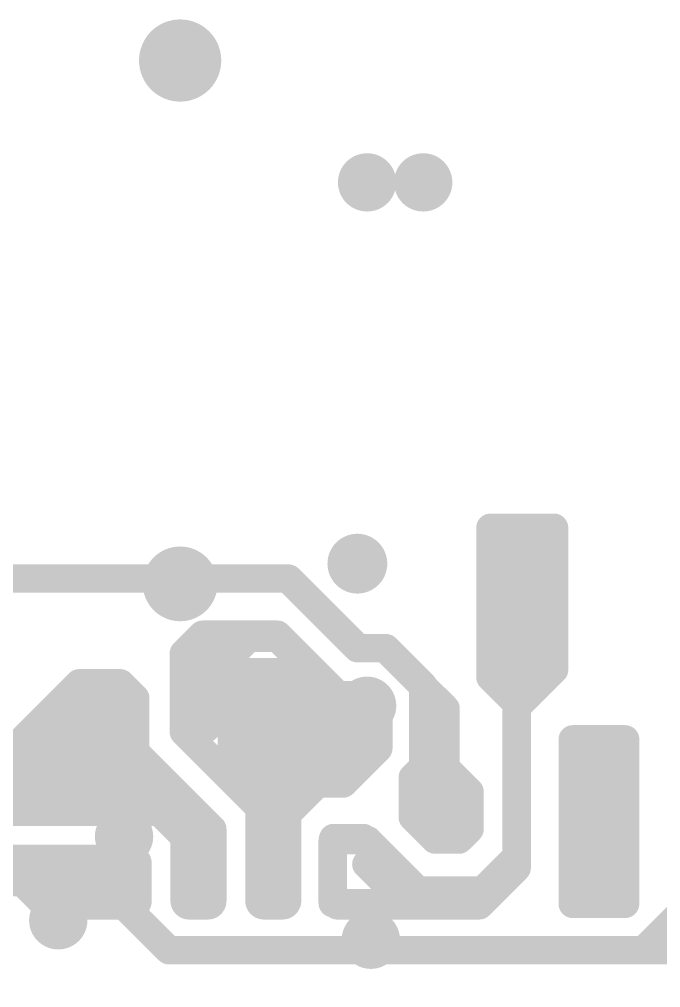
# Model space of a CAD drawing. Extents: x 13 to 23.9, y 0.2 to 11.6.
# Drawn here: x 15.031 to 15.888, y 5.015 to 6.31 of the extents above; entities that cross this region are included whole.
import ezdxf

# ---------------------------------------------------------------- set-up
doc = ezdxf.new("R2010")
doc.units = 0
doc.header["$MEASUREMENT"] = 0
doc.layers.add('BOTTOM', color=250, linetype='Continuous')
doc.layers.get('0').off()

# ---------------------------------------------------------------- blocks, each defined once
blk = doc.blocks.new('UNIT_DISC')
at = {"linetype": 'Continuous', "const_width": 0.5}
blk.add_lwpolyline([(0.25, 0, 1), (-0.25, 0, 1)], format="xyb", close=True, dxfattribs=at)
blk = doc.blocks.new('SHAPE_EL_780_780_0_0_0_0')
at = {"xscale": 0.078, "yscale": 0.078, "zscale": 0.078}
blk.add_blockref('UNIT_DISC', (0, 0), dxfattribs=at)
blk = doc.blocks.new('P_EX78Y78D16A')
at = {"layer": 'BOTTOM'}
blk.add_blockref('SHAPE_EL_780_780_0_0_0_0', (0, 0), dxfattribs=at)
blk = doc.blocks.new('R26')
for p in [(15.73, 10.224), (16.23, 10.224)]:
    blk.add_blockref('P_EX78Y78D16A', p)
blk = doc.blocks.new('J14')
for p in [(15.8, 11.237), (16.2, 11.237)]:
    blk.add_blockref('P_EX78Y78D16A', p)
blk = doc.blocks.new('J10')
for p in [(15.1, 10.362), (15.4, 10.362)]:
    blk.add_blockref('P_EX78Y78D16A', p)
blk = doc.blocks.new('J11')
for p in [(15.312, 10.25), (15.312, 9.95)]:
    blk.add_blockref('P_EX78Y78D16A', p)
blk = doc.blocks.new('JP4')
for p in [(15.725, 11.237), (15.725, 10.537)]:
    blk.add_blockref('P_EX78Y78D16A', p)
blk = doc.blocks.new('SHAPE_EL_1000_1000_0_0_0_0')
at = {"xscale": 0.1, "yscale": 0.1, "zscale": 0.1}
blk.add_blockref('UNIT_DISC', (0, 0), dxfattribs=at)
blk = doc.blocks.new('P_EX100Y100D17A')
at = {"layer": 'BOTTOM'}
blk.add_blockref('SHAPE_EL_1000_1000_0_0_0_0', (0, 0), dxfattribs=at)
blk = doc.blocks.new('SHAPE_EL_1100_1100_0_0_0_0')
at = {"xscale": 0.11, "yscale": 0.11, "zscale": 0.11}
blk.add_blockref('UNIT_DISC', (0, 0), dxfattribs=at)
blk = doc.blocks.new('P_EX110Y110D17A')
at = {"layer": 'BOTTOM'}
blk.add_blockref('SHAPE_EL_1100_1100_0_0_0_0', (0, 0), dxfattribs=at)
blk = doc.blocks.new('R21')
for name, p in [('P_EX110Y110D17A', (15.475, 11.4)), ('P_EX100Y100D17A', (15.475, 10.7))]:
    blk.add_blockref(name, p)
blk = doc.blocks.new('SHAPE_EL_800_800_0_0_0_0')
at = {"xscale": 0.08, "yscale": 0.08, "zscale": 0.08}
blk.add_blockref('UNIT_DISC', (0, 0), dxfattribs=at)
blk = doc.blocks.new('P_EX80Y80D16A3')
at = {"layer": 'BOTTOM'}
blk.add_blockref('SHAPE_EL_800_800_0_0_0_0', (0, 0), dxfattribs=at)
blk = doc.blocks.new('P_EX80Y80D16A20')
at = {"layer": 'BOTTOM'}
blk.add_blockref('SHAPE_EL_800_800_0_0_0_0', (0, 0), dxfattribs=at)
blk = doc.blocks.new('C8F')
for name, p in [('P_EX80Y80D16A3', (15.712, 10.727)), ('P_EX80Y80D16A20', (15.712, 10.527))]:
    blk.add_blockref(name, p)
blk = doc.blocks.new('P_EX80Y80D16A50')
at = {"layer": 'BOTTOM'}
blk.add_blockref('SHAPE_EL_800_800_0_0_0_0', (0, 0), dxfattribs=at)
blk = doc.blocks.new('P_EX80Y80D16A55')
at = {"layer": 'BOTTOM'}
blk.add_blockref('SHAPE_EL_800_800_0_0_0_0', (0, 0), dxfattribs=at)
blk = doc.blocks.new('PT1')
for name, p in [('P_EX80Y80D16A55', (15.925, 10.582)), ('P_EX80Y80D16A50', (16.325, 10.582))]:
    blk.add_blockref(name, p)

msp = doc.modelspace()

# ---------------------------------------------------------------- linework, layer by layer
at = {"layer": 'BOTTOM', "linetype": 'Continuous'}
for points, const_width in [([(15.6607, 5.6301), (15.7457, 5.6301)], 0.038), ([(15.6607, 5.5751), (15.6607, 5.6301)], 0.038), ([(15.7457, 5.4401), (15.7457, 5.6301)], 0.038), ([(15.6907, 5.4351), (15.6907, 5.6051)], 0.038), ([(15.6907, 5.6051), (15.7157, 5.6051)], 0.038), ([(15.7157, 5.4351), (15.7157, 5.6051)], 0.038), ([(15.6607, 5.4301), (15.6607, 5.5851)], 0.038), ([(14.4157, 5.5621), (15.3907, 5.5621)], 0.038), ([(15.3907, 5.5621), (15.4807, 5.4721)], 0.038), ([(15.3947, 5.5571), (15.4827, 5.4691)], 0.038), ([(15.3947, 5.5571), (15.4827, 5.4691)], 0.038), ([(15.2507, 5.4621), (15.2757, 5.4871)], 0.038), ([(15.2757, 5.4871), (15.3757, 5.4871)], 0.038), ([(15.3757, 5.4871), (15.4657, 5.3971)], 0.038), ([(15.3167, 5.4621), (15.3377, 5.4831)], 0.038), ([(15.3167, 5.4621), (15.3377, 5.4831)], 0.038), ([(15.3377, 5.4831), (15.3757, 5.4831)], 0.038), ([(15.3377, 5.4831), (15.3757, 5.4831)], 0.038), ([(15.3757, 5.4831), (15.4527, 5.4061)], 0.038), ([(15.3757, 5.4831), (15.4527, 5.4061)], 0.038), ([(15.2507, 5.3571), (15.2507, 5.4621)], 0.038), ([(15.2807, 5.3621), (15.2807, 5.4671)], 0.038), ([(15.3167, 5.3121), (15.3167, 5.4621)], 0.038), ([(15.3167, 5.3121), (15.3167, 5.4621)], 0.038), ([(15.4827, 5.4691), (15.5207, 5.4691)], 0.038), ([(15.4827, 5.4691), (15.5207, 5.4691)], 0.038), ([(15.5207, 5.4691), (15.5707, 5.4191)], 0.038), ([(15.5207, 5.4691), (15.5707, 5.4191)], 0.038), ([(15.5217, 5.4671), (15.6007, 5.3881)], 0.038), ([(15.5217, 5.4671), (15.6007, 5.3881)], 0.038), ([(15.3207, 5.3051), (15.3207, 5.4311)], 0.05), ([(15.3207, 5.3051), (15.3207, 5.4311)], 0.05), ([(15.3207, 5.4311), (15.3827, 5.4311)], 0.05), ([(15.3207, 5.4311), (15.3827, 5.4311)], 0.05), ([(15.3827, 5.1311), (15.3827, 5.4311)], 0.05), ([(15.3827, 5.1311), (15.3827, 5.4311)], 0.05), ([(15.6957, 5.1751), (15.6957, 5.4401)], 0.038), ([(15.6957, 5.3901), (15.7457, 5.4401)], 0.038), ([(15.0007, 5.3121), (15.1107, 5.4221)], 0.038), ([(15.1107, 5.4221), (15.1657, 5.4221)], 0.038), ([(15.1657, 5.4221), (15.1857, 5.4021)], 0.038), ([(15.6607, 5.4301), (15.6957, 5.3951)], 0.038), ([(15.3557, 5.2671), (15.3557, 5.4121)], 0.038), ([(15.3707, 5.3181), (15.3707, 5.4061)], 0.05), ([(15.3707, 5.3181), (15.3707, 5.4061)], 0.05), ([(15.4077, 5.4191), (15.4557, 5.3711)], 0.038), ([(15.4077, 5.3221), (15.4077, 5.4191)], 0.038), ([(15.4077, 5.3221), (15.4077, 5.4191)], 0.038), ([(15.4077, 5.4191), (15.4557, 5.3711)], 0.038), ([(15.5707, 5.2571), (15.5707, 5.4191)], 0.038), ([(15.5707, 5.2571), (15.5707, 5.4191)], 0.038), ([(15.0557, 5.3271), (15.1307, 5.4021)], 0.038), ([(15.1307, 5.4021), (15.1407, 5.4021)], 0.038), ([(15.1407, 5.4021), (15.1607, 5.3821)], 0.038), ([(15.1857, 5.3121), (15.1857, 5.4021)], 0.038), ([(15.4257, 5.3351), (15.4257, 5.4051)], 0.038), ([(15.4527, 5.4061), (15.4917, 5.4061)], 0.038), ([(15.4527, 5.4061), (15.4917, 5.4061)], 0.038), ([(15.4917, 5.4061), (15.5107, 5.3871)], 0.038), ([(15.4917, 5.4061), (15.5107, 5.3871)], 0.038), ([(15.1607, 5.3221), (15.1607, 5.3821)], 0.038), ([(15.5107, 5.3351), (15.5107, 5.3871)], 0.038), ([(15.5107, 5.3351), (15.5107, 5.3871)], 0.038), ([(15.6007, 5.3091), (15.6007, 5.3881)], 0.038), ([(15.6007, 5.3091), (15.6007, 5.3881)], 0.038), ([(15.0907, 5.3271), (15.1407, 5.3771)], 0.038), ([(15.1407, 5.3221), (15.1407, 5.3771)], 0.038), ([(15.4557, 5.3711), (15.4797, 5.3711)], 0.038), ([(15.4557, 5.3711), (15.4797, 5.3711)], 0.038), ([(15.4797, 5.3461), (15.4797, 5.3711)], 0.038), ([(15.4797, 5.3461), (15.4797, 5.3711)], 0.038), ([(15.2507, 5.3571), (15.3557, 5.2521)], 0.038), ([(15.4087, 5.3221), (15.4447, 5.3581)], 0.038), ([(15.4087, 5.3221), (15.4447, 5.3581)], 0.038), ([(15.4537, 5.3201), (15.4797, 5.3461)], 0.038), ([(15.4537, 5.3201), (15.4797, 5.3461)], 0.038), ([(15.7707, 5.1271), (15.7707, 5.3471)], 0.038), ([(15.7707, 5.3471), (15.8407, 5.3471)], 0.038), ([(15.8407, 5.1271), (15.8407, 5.3471)], 0.038), ([(15.4637, 5.2881), (15.5107, 5.3351)], 0.038), ([(15.4637, 5.2881), (15.5107, 5.3351)], 0.038), ([(14.9127, 5.3231), (15.1927, 5.3231)], 0.038), ([(15.0557, 5.3271), (15.0907, 5.3271)], 0.038), ([(15.1357, 5.3171), (15.1407, 5.3221)], 0.038), ([(15.1927, 5.3231), (15.2887, 5.2271)], 0.038), ([(15.3827, 5.2691), (15.4337, 5.3201)], 0.038), ([(15.3827, 5.2691), (15.4337, 5.3201)], 0.038), ([(15.4077, 5.3221), (15.4087, 5.3221)], 0.038), ([(15.4077, 5.3221), (15.4087, 5.3221)], 0.038), ([(15.4337, 5.3201), (15.4537, 5.3201)], 0.038), ([(15.4337, 5.3201), (15.4537, 5.3201)], 0.038), ([(15.8057, 5.1371), (15.8057, 5.3271)], 0.038), ([(15.3207, 5.3051), (15.3577, 5.2681)], 0.05), ([(15.3207, 5.3051), (15.3577, 5.2681)], 0.05), ([(15.3707, 5.1681), (15.3707, 5.3061)], 0.05), ([(15.3707, 5.1681), (15.3707, 5.3061)], 0.05), ([(15.5567, 5.2961), (15.5677, 5.3071)], 0.038), ([(15.5567, 5.2961), (15.5677, 5.3071)], 0.038), ([(15.6007, 5.3091), (15.6327, 5.2771)], 0.038), ([(15.6007, 5.3091), (15.6327, 5.2771)], 0.038), ([(14.9197, 5.2931), (15.1077, 5.2931)], 0.05), ([(14.9197, 5.2931), (15.1077, 5.2931)], 0.05), ([(15.0927, 5.2911), (15.1927, 5.2911)], 0.038), ([(15.5567, 5.2431), (15.5567, 5.2961)], 0.038), ([(15.5567, 5.2431), (15.5567, 5.2961)], 0.038), ([(15.1957, 5.2811), (15.2707, 5.2061)], 0.05), ([(15.1957, 5.2811), (15.2707, 5.2061)], 0.05), ([(15.3827, 5.2411), (15.4297, 5.2881)], 0.038), ([(15.3827, 5.2411), (15.4297, 5.2881)], 0.038), ([(15.4297, 5.2881), (15.4637, 5.2881)], 0.038), ([(15.4297, 5.2881), (15.4637, 5.2881)], 0.038), ([(15.6037, 5.2191), (15.6037, 5.2801)], 0.038), ([(15.6037, 5.2191), (15.6037, 5.2801)], 0.038), ([(15.3577, 5.1311), (15.3577, 5.2681)], 0.05), ([(15.3577, 5.1311), (15.3577, 5.2681)], 0.05), ([(15.3827, 5.2411), (15.3827, 5.2691)], 0.038), ([(15.3827, 5.2411), (15.3827, 5.2691)], 0.038), ([(15.6327, 5.2271), (15.6327, 5.2771)], 0.038), ([(15.6327, 5.2271), (15.6327, 5.2771)], 0.038), ([(14.9077, 5.2561), (15.2207, 5.2561)], 0.05), ([(14.9077, 5.2561), (15.2207, 5.2561)], 0.05), ([(15.2207, 5.2561), (15.2707, 5.2061)], 0.05), ([(15.2207, 5.2561), (15.2707, 5.2061)], 0.05), ([(15.3557, 5.2321), (15.3557, 5.2521)], 0.038), ([(15.5707, 5.2571), (15.5957, 5.2321)], 0.038), ([(15.5707, 5.2571), (15.5957, 5.2321)], 0.038), ([(15.5567, 5.2431), (15.5867, 5.2131)], 0.038), ([(15.5567, 5.2431), (15.5867, 5.2131)], 0.038), ([(15.2577, 5.1311), (15.2577, 5.2311)], 0.05), ([(15.2577, 5.1311), (15.2577, 5.2311)], 0.05), ([(15.2887, 5.1851), (15.2887, 5.2271)], 0.038), ([(15.6187, 5.2131), (15.6327, 5.2271)], 0.038), ([(15.6187, 5.2131), (15.6327, 5.2271)], 0.038), ([(15.2827, 5.1311), (15.2827, 5.2191)], 0.05), ([(15.2827, 5.1311), (15.2827, 5.2191)], 0.05), ([(15.4507, 5.2151), (15.4907, 5.2151)], 0.038), ([(15.4507, 5.2151), (15.4707, 5.2151)], 0.038), ([(15.4907, 5.2151), (15.5607, 5.1451)], 0.038), ([(15.2707, 5.1561), (15.2707, 5.2061)], 0.05), ([(15.2707, 5.1561), (15.2707, 5.2061)], 0.05), ([(15.2707, 5.1561), (15.2707, 5.2061)], 0.05), ([(15.2707, 5.1561), (15.2707, 5.2061)], 0.05), ([(15.4497, 5.2121), (15.4967, 5.2121)], 0.038), ([(15.4497, 5.1401), (15.4497, 5.2121)], 0.038), ([(15.4497, 5.1401), (15.4497, 5.2121)], 0.038), ([(15.4497, 5.2121), (15.4967, 5.2121)], 0.038), ([(15.4967, 5.2121), (15.5557, 5.1531)], 0.038), ([(15.4967, 5.2121), (15.5557, 5.1531)], 0.038), ([(15.5867, 5.2131), (15.6147, 5.2131)], 0.038), ([(15.5867, 5.2131), (15.6147, 5.2131)], 0.038), ([(15.6097, 5.2131), (15.6187, 5.2131)], 0.038), ([(15.6097, 5.2131), (15.6187, 5.2131)], 0.038), ([(15.6457, 5.1401), (15.6957, 5.1901)], 0.038), ([(14.9917, 5.1871), (15.0927, 5.1871)], 0.038), ([(15.0577, 5.1681), (15.0707, 5.1811)], 0.05), ([(15.0577, 5.1681), (15.0707, 5.1811)], 0.05), ([(15.0707, 5.1811), (15.1827, 5.1811)], 0.05), ([(15.0707, 5.1811), (15.1827, 5.1811)], 0.05), ([(15.1827, 5.1561), (15.1827, 5.1811)], 0.05), ([(15.1827, 5.1561), (15.1827, 5.1811)], 0.05), ([(15.4947, 5.1801), (15.5217, 5.1531)], 0.038), ([(15.4947, 5.1801), (15.5217, 5.1531)], 0.038), ([(15.6457, 5.1251), (15.6957, 5.1751)], 0.038), ([(15.6657, 5.1451), (15.6957, 5.1751)], 0.038), ([(15.0267, 5.1641), (15.0657, 5.1251)], 0.038), ([(15.1827, 5.1311), (15.1827, 5.1681)], 0.05), ([(15.1827, 5.1311), (15.1827, 5.1681)], 0.05), ([(14.8707, 5.1561), (15.0457, 5.1561)], 0.038), ([(14.8707, 5.1561), (15.0457, 5.1561)], 0.038), ([(15.0577, 5.1431), (15.0697, 5.1311)], 0.05), ([(15.0577, 5.1431), (15.0697, 5.1311)], 0.05), ([(15.0717, 5.1551), (15.1577, 5.1551)], 0.038), ([(15.1697, 5.1271), (15.1697, 5.1541)], 0.038), ([(15.1697, 5.1271), (15.1697, 5.1541)], 0.038), ([(15.1707, 5.1251), (15.1707, 5.1551)], 0.038), ([(15.4497, 5.1281), (15.4497, 5.1561)], 0.038), ([(15.4497, 5.1281), (15.4497, 5.1561)], 0.038), ([(15.5217, 5.1531), (15.5537, 5.1531)], 0.038), ([(15.5217, 5.1531), (15.5537, 5.1531)], 0.038), ([(15.5287, 5.1281), (15.5537, 5.1531)], 0.038), ([(15.5287, 5.1281), (15.5537, 5.1531)], 0.038), ([(15.0697, 5.1311), (15.1827, 5.1311)], 0.05), ([(15.0697, 5.1311), (15.1827, 5.1311)], 0.05), ([(15.2577, 5.1311), (15.2827, 5.1311)], 0.05), ([(15.2577, 5.1311), (15.2827, 5.1311)], 0.05), ([(15.3577, 5.1311), (15.3827, 5.1311)], 0.05), ([(15.3577, 5.1311), (15.3827, 5.1311)], 0.05), ([(15.5607, 5.1451), (15.6657, 5.1451)], 0.038), ([(15.5957, 5.1401), (15.6457, 5.1401)], 0.038), ([(15.0657, 5.1251), (15.0957, 5.1251)], 0.038), ([(15.1707, 5.1251), (15.2307, 5.0651)], 0.038), ([(15.4497, 5.1281), (15.5287, 5.1281)], 0.038), ([(15.4497, 5.1281), (15.5287, 5.1281)], 0.038), ([(15.4557, 5.1251), (15.6457, 5.1251)], 0.038), ([(15.7707, 5.1271), (15.8057, 5.1271)], 0.038), ([(15.7907, 5.1271), (15.8407, 5.1271)], 0.038), ([(15.8657, 5.0651), (15.9157, 5.1151)], 0.038), ([(15.2307, 5.0651), (17.9307, 5.0651)], 0.038), ([(15.8207, 5.0651), (15.8657, 5.0651)], 0.038)]:
    msp.add_lwpolyline(points, dxfattribs=dict(at, const_width=const_width))

# ---------------------------------------------------------------- block references
for name in ['R21', 'JP4', 'J14', 'C8F', 'PT1', 'J10', 'J11', 'R26']:
    msp.add_blockref(name, (-0.2293, -5.1449))
at = {"layer": 'BOTTOM'}
for p, xscale, yscale, zscale in [((15.6607, 5.6301), 0.03800000000000026, 0.03800000000000026, 0.038), ((15.6607, 5.6301), 0.03800000000000026, 0.03800000000000026, 0.038), ((15.7457, 5.6301), 0.03800000000000026, 0.03800000000000026, 0.038), ((15.7457, 5.6301), 0.03800000000000026, 0.03800000000000026, 0.038), ((15.6907, 5.6051), 0.03800000000000026, 0.03800000000000026, 0.038), ((15.6907, 5.6051), 0.03800000000000026, 0.03800000000000026, 0.038), ((15.7157, 5.6051), 0.03800000000000026, 0.03800000000000026, 0.038), ((15.7157, 5.6051), 0.03800000000000026, 0.03800000000000026, 0.038), ((15.6607, 5.5851), 0.03800000000000026, 0.03800000000000026, 0.038), ((15.6607, 5.5751), 0.03800000000000026, 0.03800000000000026, 0.038), ((15.3907, 5.5621), 0.03800000000000026, 0.03800000000000026, 0.038), ((15.3907, 5.5621), 0.03800000000000026, 0.03800000000000026, 0.038), ((15.3947, 5.5571), 0.03800000000000026, 0.03800000000000026, 0.038), ((15.3947, 5.5571), 0.03800000000000026, 0.03800000000000026, 0.038), ((15.2757, 5.4871), 0.03800000000000026, 0.03800000000000026, 0.038), ((15.2757, 5.4871), 0.03800000000000026, 0.03800000000000026, 0.038), ((15.3757, 5.4871), 0.03800000000000026, 0.03800000000000026, 0.038), ((15.3757, 5.4871), 0.03800000000000026, 0.03800000000000026, 0.038), ((15.3377, 5.4831), 0.03800000000000026, 0.03800000000000026, 0.038), ((15.3377, 5.4831), 0.03800000000000026, 0.03800000000000026, 0.038), ((15.3377, 5.4831), 0.03800000000000026, 0.03800000000000026, 0.038), ((15.3377, 5.4831), 0.03800000000000026, 0.03800000000000026, 0.038), ((15.3757, 5.4831), 0.03800000000000026, 0.03800000000000026, 0.038), ((15.3757, 5.4831), 0.03800000000000026, 0.03800000000000026, 0.038), ((15.3757, 5.4831), 0.03800000000000026, 0.03800000000000026, 0.038), ((15.3757, 5.4831), 0.03800000000000026, 0.03800000000000026, 0.038), ((15.2507, 5.4621), 0.03800000000000026, 0.03800000000000026, 0.038), ((15.2507, 5.4621), 0.03800000000000026, 0.03800000000000026, 0.038), ((15.2807, 5.4671), 0.03800000000000026, 0.03800000000000026, 0.038), ((15.3167, 5.4621), 0.03800000000000026, 0.03800000000000026, 0.038), ((15.3167, 5.4621), 0.03800000000000026, 0.03800000000000026, 0.038), ((15.3167, 5.4621), 0.03800000000000026, 0.03800000000000026, 0.038), ((15.3167, 5.4621), 0.03800000000000026, 0.03800000000000026, 0.038), ((15.4807, 5.4721), 0.03800000000000026, 0.03800000000000026, 0.038), ((15.4827, 5.4691), 0.03800000000000026, 0.03800000000000026, 0.038), ((15.4827, 5.4691), 0.03800000000000026, 0.03800000000000026, 0.038), ((15.4827, 5.4691), 0.03800000000000026, 0.03800000000000026, 0.038), ((15.4827, 5.4691), 0.03800000000000026, 0.03800000000000026, 0.038), ((15.5207, 5.4691), 0.03800000000000026, 0.03800000000000026, 0.038), ((15.5207, 5.4691), 0.03800000000000026, 0.03800000000000026, 0.038), ((15.5207, 5.4691), 0.03800000000000026, 0.03800000000000026, 0.038), ((15.5207, 5.4691), 0.03800000000000026, 0.03800000000000026, 0.038), ((15.5217, 5.4671), 0.03800000000000026, 0.03800000000000026, 0.038), ((15.5217, 5.4671), 0.03800000000000026, 0.03800000000000026, 0.038), ((15.3207, 5.4311), 0.05000000000000071, 0.05000000000000071, 0.05), ((15.3207, 5.4311), 0.05000000000000071, 0.05000000000000071, 0.05), ((15.3207, 5.4311), 0.05000000000000071, 0.05000000000000071, 0.05), ((15.3207, 5.4311), 0.05000000000000071, 0.05000000000000071, 0.05), ((15.3827, 5.4311), 0.05000000000000071, 0.05000000000000071, 0.05), ((15.3827, 5.4311), 0.05000000000000071, 0.05000000000000071, 0.05), ((15.3827, 5.4311), 0.05000000000000071, 0.05000000000000071, 0.05), ((15.3827, 5.4311), 0.05000000000000071, 0.05000000000000071, 0.05), ((15.6907, 5.4351), 0.03800000000000026, 0.03800000000000026, 0.038), ((15.6957, 5.4401), 0.03800000000000026, 0.03800000000000026, 0.038), ((15.7157, 5.4351), 0.03800000000000026, 0.03800000000000026, 0.038), ((15.7457, 5.4401), 0.03800000000000026, 0.03800000000000026, 0.038), ((15.7457, 5.4401), 0.03800000000000026, 0.03800000000000026, 0.038), ((15.1107, 5.4221), 0.03800000000000026, 0.03800000000000026, 0.038), ((15.1107, 5.4221), 0.03800000000000026, 0.03800000000000026, 0.038), ((15.1657, 5.4221), 0.03800000000000026, 0.03800000000000026, 0.038), ((15.1657, 5.4221), 0.03800000000000026, 0.03800000000000026, 0.038), ((15.6607, 5.4301), 0.03800000000000026, 0.03800000000000026, 0.038), ((15.6607, 5.4301), 0.03800000000000026, 0.03800000000000026, 0.038), ((15.3557, 5.4121), 0.03800000000000026, 0.03800000000000026, 0.038), ((15.3707, 5.4061), 0.05000000000000071, 0.05000000000000071, 0.05), ((15.3707, 5.4061), 0.05000000000000071, 0.05000000000000071, 0.05), ((15.4077, 5.4191), 0.03800000000000026, 0.03800000000000026, 0.038), ((15.4077, 5.4191), 0.03800000000000026, 0.03800000000000026, 0.038), ((15.4077, 5.4191), 0.03800000000000026, 0.03800000000000026, 0.038), ((15.4077, 5.4191), 0.03800000000000026, 0.03800000000000026, 0.038), ((15.5707, 5.4191), 0.03800000000000026, 0.03800000000000026, 0.038), ((15.5707, 5.4191), 0.03800000000000026, 0.03800000000000026, 0.038), ((15.5707, 5.4191), 0.03800000000000026, 0.03800000000000026, 0.038), ((15.5707, 5.4191), 0.03800000000000026, 0.03800000000000026, 0.038), ((15.1307, 5.4021), 0.03800000000000026, 0.03800000000000026, 0.038), ((15.1307, 5.4021), 0.03800000000000026, 0.03800000000000026, 0.038), ((15.1407, 5.4021), 0.03800000000000026, 0.03800000000000026, 0.038), ((15.1407, 5.4021), 0.03800000000000026, 0.03800000000000026, 0.038), ((15.1857, 5.4021), 0.03800000000000026, 0.03800000000000026, 0.038), ((15.1857, 5.4021), 0.03800000000000026, 0.03800000000000026, 0.038), ((15.4257, 5.4051), 0.03800000000000026, 0.03800000000000026, 0.038), ((15.4527, 5.4061), 0.03800000000000026, 0.03800000000000026, 0.038), ((15.4527, 5.4061), 0.03800000000000026, 0.03800000000000026, 0.038), ((15.4527, 5.4061), 0.03800000000000026, 0.03800000000000026, 0.038), ((15.4527, 5.4061), 0.03800000000000026, 0.03800000000000026, 0.038), ((15.4657, 5.3971), 0.03800000000000026, 0.03800000000000026, 0.038), ((15.4917, 5.4061), 0.03800000000000026, 0.03800000000000026, 0.038), ((15.4917, 5.4061), 0.03800000000000026, 0.03800000000000026, 0.038), ((15.4917, 5.4061), 0.03800000000000026, 0.03800000000000026, 0.038), ((15.4917, 5.4061), 0.03800000000000026, 0.03800000000000026, 0.038), ((15.6957, 5.3951), 0.03800000000000026, 0.03800000000000026, 0.038), ((15.1607, 5.3821), 0.03800000000000026, 0.03800000000000026, 0.038), ((15.1607, 5.3821), 0.03800000000000026, 0.03800000000000026, 0.038), ((15.5107, 5.3871), 0.03800000000000026, 0.03800000000000026, 0.038), ((15.5107, 5.3871), 0.03800000000000026, 0.03800000000000026, 0.038), ((15.5107, 5.3871), 0.03800000000000026, 0.03800000000000026, 0.038), ((15.5107, 5.3871), 0.03800000000000026, 0.03800000000000026, 0.038), ((15.6007, 5.3881), 0.03800000000000026, 0.03800000000000026, 0.038), ((15.6007, 5.3881), 0.03800000000000026, 0.03800000000000026, 0.038), ((15.6007, 5.3881), 0.03800000000000026, 0.03800000000000026, 0.038), ((15.6007, 5.3881), 0.03800000000000026, 0.03800000000000026, 0.038), ((15.6957, 5.3901), 0.03800000000000026, 0.03800000000000026, 0.038), ((15.1407, 5.3771), 0.03800000000000026, 0.03800000000000026, 0.038), ((15.1407, 5.3771), 0.03800000000000026, 0.03800000000000026, 0.038), ((15.4557, 5.3711), 0.03800000000000026, 0.03800000000000026, 0.038), ((15.4557, 5.3711), 0.03800000000000026, 0.03800000000000026, 0.038), ((15.4557, 5.3711), 0.03800000000000026, 0.03800000000000026, 0.038), ((15.4557, 5.3711), 0.03800000000000026, 0.03800000000000026, 0.038), ((15.4797, 5.3711), 0.03800000000000026, 0.03800000000000026, 0.038), ((15.4797, 5.3711), 0.03800000000000026, 0.03800000000000026, 0.038), ((15.4797, 5.3711), 0.03800000000000026, 0.03800000000000026, 0.038), ((15.4797, 5.3711), 0.03800000000000026, 0.03800000000000026, 0.038), ((15.2507, 5.3571), 0.03800000000000026, 0.03800000000000026, 0.038), ((15.2507, 5.3571), 0.03800000000000026, 0.03800000000000026, 0.038), ((15.2807, 5.3621), 0.03800000000000026, 0.03800000000000026, 0.038), ((15.4447, 5.3581), 0.03800000000000026, 0.03800000000000026, 0.038), ((15.4447, 5.3581), 0.03800000000000026, 0.03800000000000026, 0.038), ((15.4797, 5.3461), 0.03800000000000026, 0.03800000000000026, 0.038), ((15.4797, 5.3461), 0.03800000000000026, 0.03800000000000026, 0.038), ((15.4797, 5.3461), 0.03800000000000026, 0.03800000000000026, 0.038), ((15.4797, 5.3461), 0.03800000000000026, 0.03800000000000026, 0.038), ((15.7707, 5.3471), 0.03800000000000026, 0.03800000000000026, 0.038), ((15.7707, 5.3471), 0.03800000000000026, 0.03800000000000026, 0.038), ((15.8407, 5.3471), 0.03800000000000026, 0.03800000000000026, 0.038), ((15.8407, 5.3471), 0.03800000000000026, 0.03800000000000026, 0.038), ((15.4257, 5.3351), 0.03800000000000026, 0.03800000000000026, 0.038), ((15.5107, 5.3351), 0.03800000000000026, 0.03800000000000026, 0.038), ((15.5107, 5.3351), 0.03800000000000026, 0.03800000000000026, 0.038), ((15.5107, 5.3351), 0.03800000000000026, 0.03800000000000026, 0.038), ((15.5107, 5.3351), 0.03800000000000026, 0.03800000000000026, 0.038), ((15.0557, 5.3271), 0.03800000000000026, 0.03800000000000026, 0.038), ((15.0557, 5.3271), 0.03800000000000026, 0.03800000000000026, 0.038), ((15.0907, 5.3271), 0.03800000000000026, 0.03800000000000026, 0.038), ((15.0907, 5.3271), 0.03800000000000026, 0.03800000000000026, 0.038), ((15.1357, 5.3171), 0.03800000000000026, 0.03800000000000026, 0.038), ((15.1407, 5.3221), 0.03800000000000026, 0.03800000000000026, 0.038), ((15.1407, 5.3221), 0.03800000000000026, 0.03800000000000026, 0.038), ((15.1607, 5.3221), 0.03800000000000026, 0.03800000000000026, 0.038), ((15.1927, 5.3231), 0.03800000000000026, 0.03800000000000026, 0.038), ((15.1927, 5.3231), 0.03800000000000026, 0.03800000000000026, 0.038), ((15.3707, 5.3181), 0.05000000000000071, 0.05000000000000071, 0.05), ((15.3707, 5.3181), 0.05000000000000071, 0.05000000000000071, 0.05), ((15.4077, 5.3221), 0.03800000000000026, 0.03800000000000026, 0.038), ((15.4077, 5.3221), 0.03800000000000026, 0.03800000000000026, 0.038), ((15.4077, 5.3221), 0.03800000000000026, 0.03800000000000026, 0.038), ((15.4077, 5.3221), 0.03800000000000026, 0.03800000000000026, 0.038), ((15.4087, 5.3221), 0.03800000000000026, 0.03800000000000026, 0.038), ((15.4087, 5.3221), 0.03800000000000026, 0.03800000000000026, 0.038), ((15.4087, 5.3221), 0.03800000000000026, 0.03800000000000026, 0.038), ((15.4087, 5.3221), 0.03800000000000026, 0.03800000000000026, 0.038), ((15.4337, 5.3201), 0.03800000000000026, 0.03800000000000026, 0.038), ((15.4337, 5.3201), 0.03800000000000026, 0.03800000000000026, 0.038), ((15.4337, 5.3201), 0.03800000000000026, 0.03800000000000026, 0.038), ((15.4337, 5.3201), 0.03800000000000026, 0.03800000000000026, 0.038), ((15.4537, 5.3201), 0.03800000000000026, 0.03800000000000026, 0.038), ((15.4537, 5.3201), 0.03800000000000026, 0.03800000000000026, 0.038), ((15.4537, 5.3201), 0.03800000000000026, 0.03800000000000026, 0.038), ((15.4537, 5.3201), 0.03800000000000026, 0.03800000000000026, 0.038), ((15.8057, 5.3271), 0.03800000000000026, 0.03800000000000026, 0.038), ((15.1857, 5.3121), 0.03800000000000026, 0.03800000000000026, 0.038), ((15.3207, 5.3051), 0.05000000000000071, 0.05000000000000071, 0.05), ((15.3207, 5.3051), 0.05000000000000071, 0.05000000000000071, 0.05), ((15.3207, 5.3051), 0.05000000000000071, 0.05000000000000071, 0.05), ((15.3207, 5.3051), 0.05000000000000071, 0.05000000000000071, 0.05), ((15.3167, 5.3121), 0.03800000000000026, 0.03800000000000026, 0.038), ((15.3167, 5.3121), 0.03800000000000026, 0.03800000000000026, 0.038), ((15.3707, 5.3061), 0.05000000000000071, 0.05000000000000071, 0.05), ((15.3707, 5.3061), 0.05000000000000071, 0.05000000000000071, 0.05), ((15.5677, 5.3071), 0.03800000000000026, 0.03800000000000026, 0.038), ((15.5677, 5.3071), 0.03800000000000026, 0.03800000000000026, 0.038), ((15.6007, 5.3091), 0.03800000000000026, 0.03800000000000026, 0.038), ((15.6007, 5.3091), 0.03800000000000026, 0.03800000000000026, 0.038), ((15.6007, 5.3091), 0.03800000000000026, 0.03800000000000026, 0.038), ((15.6007, 5.3091), 0.03800000000000026, 0.03800000000000026, 0.038), ((15.0927, 5.2911), 0.03800000000000026, 0.03800000000000026, 0.038), ((15.1077, 5.2931), 0.05000000000000071, 0.05000000000000071, 0.05), ((15.1077, 5.2931), 0.05000000000000071, 0.05000000000000071, 0.05), ((15.1927, 5.2911), 0.03800000000000026, 0.03800000000000026, 0.038), ((15.5567, 5.2961), 0.03800000000000026, 0.03800000000000026, 0.038), ((15.5567, 5.2961), 0.03800000000000026, 0.03800000000000026, 0.038), ((15.5567, 5.2961), 0.03800000000000026, 0.03800000000000026, 0.038), ((15.5567, 5.2961), 0.03800000000000026, 0.03800000000000026, 0.038), ((15.1957, 5.2811), 0.05000000000000071, 0.05000000000000071, 0.05), ((15.1957, 5.2811), 0.05000000000000071, 0.05000000000000071, 0.05), ((15.4297, 5.2881), 0.03800000000000026, 0.03800000000000026, 0.038), ((15.4297, 5.2881), 0.03800000000000026, 0.03800000000000026, 0.038), ((15.4297, 5.2881), 0.03800000000000026, 0.03800000000000026, 0.038), ((15.4297, 5.2881), 0.03800000000000026, 0.03800000000000026, 0.038), ((15.4637, 5.2881), 0.03800000000000026, 0.03800000000000026, 0.038), ((15.4637, 5.2881), 0.03800000000000026, 0.03800000000000026, 0.038), ((15.4637, 5.2881), 0.03800000000000026, 0.03800000000000026, 0.038), ((15.4637, 5.2881), 0.03800000000000026, 0.03800000000000026, 0.038), ((15.6037, 5.2801), 0.03800000000000026, 0.03800000000000026, 0.038), ((15.6037, 5.2801), 0.03800000000000026, 0.03800000000000026, 0.038), ((15.3577, 5.2681), 0.05000000000000071, 0.05000000000000071, 0.05), ((15.3577, 5.2681), 0.05000000000000071, 0.05000000000000071, 0.05), ((15.3577, 5.2681), 0.05000000000000071, 0.05000000000000071, 0.05), ((15.3577, 5.2681), 0.05000000000000071, 0.05000000000000071, 0.05), ((15.3557, 5.2671), 0.03800000000000026, 0.03800000000000026, 0.038), ((15.3827, 5.2691), 0.03800000000000026, 0.03800000000000026, 0.038), ((15.3827, 5.2691), 0.03800000000000026, 0.03800000000000026, 0.038), ((15.3827, 5.2691), 0.03800000000000026, 0.03800000000000026, 0.038), ((15.3827, 5.2691), 0.03800000000000026, 0.03800000000000026, 0.038), ((15.6327, 5.2771), 0.03800000000000026, 0.03800000000000026, 0.038), ((15.6327, 5.2771), 0.03800000000000026, 0.03800000000000026, 0.038), ((15.6327, 5.2771), 0.03800000000000026, 0.03800000000000026, 0.038), ((15.6327, 5.2771), 0.03800000000000026, 0.03800000000000026, 0.038), ((15.2207, 5.2561), 0.05000000000000071, 0.05000000000000071, 0.05), ((15.2207, 5.2561), 0.05000000000000071, 0.05000000000000071, 0.05), ((15.2207, 5.2561), 0.05000000000000071, 0.05000000000000071, 0.05), ((15.2207, 5.2561), 0.05000000000000071, 0.05000000000000071, 0.05), ((15.3557, 5.2521), 0.03800000000000026, 0.03800000000000026, 0.038), ((15.3557, 5.2521), 0.03800000000000026, 0.03800000000000026, 0.038), ((15.5707, 5.2571), 0.03800000000000026, 0.03800000000000026, 0.038), ((15.5707, 5.2571), 0.03800000000000026, 0.03800000000000026, 0.038), ((15.5707, 5.2571), 0.03800000000000026, 0.03800000000000026, 0.038), ((15.5707, 5.2571), 0.03800000000000026, 0.03800000000000026, 0.038), ((15.3827, 5.2411), 0.03800000000000026, 0.03800000000000026, 0.038), ((15.3827, 5.2411), 0.03800000000000026, 0.03800000000000026, 0.038), ((15.3827, 5.2411), 0.03800000000000026, 0.03800000000000026, 0.038), ((15.3827, 5.2411), 0.03800000000000026, 0.03800000000000026, 0.038), ((15.5567, 5.2431), 0.03800000000000026, 0.03800000000000026, 0.038), ((15.5567, 5.2431), 0.03800000000000026, 0.03800000000000026, 0.038), ((15.5567, 5.2431), 0.03800000000000026, 0.03800000000000026, 0.038), ((15.5567, 5.2431), 0.03800000000000026, 0.03800000000000026, 0.038), ((15.2577, 5.2311), 0.05000000000000071, 0.05000000000000071, 0.05), ((15.2577, 5.2311), 0.05000000000000071, 0.05000000000000071, 0.05), ((15.2887, 5.2271), 0.03800000000000026, 0.03800000000000026, 0.038), ((15.2887, 5.2271), 0.03800000000000026, 0.03800000000000026, 0.038), ((15.3557, 5.2321), 0.03800000000000026, 0.03800000000000026, 0.038), ((15.5957, 5.2321), 0.03800000000000026, 0.03800000000000026, 0.038), ((15.5957, 5.2321), 0.03800000000000026, 0.03800000000000026, 0.038), ((15.6327, 5.2271), 0.03800000000000026, 0.03800000000000026, 0.038), ((15.6327, 5.2271), 0.03800000000000026, 0.03800000000000026, 0.038), ((15.6327, 5.2271), 0.03800000000000026, 0.03800000000000026, 0.038), ((15.6327, 5.2271), 0.03800000000000026, 0.03800000000000026, 0.038), ((15.2827, 5.2191), 0.05000000000000071, 0.05000000000000071, 0.05), ((15.2827, 5.2191), 0.05000000000000071, 0.05000000000000071, 0.05), ((15.4507, 5.2151), 0.03800000000000026, 0.03800000000000026, 0.038), ((15.4507, 5.2151), 0.03800000000000026, 0.03800000000000026, 0.038), ((15.4707, 5.2151), 0.03800000000000026, 0.03800000000000026, 0.038), ((15.4907, 5.2151), 0.03800000000000026, 0.03800000000000026, 0.038), ((15.4907, 5.2151), 0.03800000000000026, 0.03800000000000026, 0.038), ((15.6037, 5.2191), 0.03800000000000026, 0.03800000000000026, 0.038), ((15.6037, 5.2191), 0.03800000000000026, 0.03800000000000026, 0.038), ((15.2707, 5.2061), 0.05000000000000071, 0.05000000000000071, 0.05), ((15.2707, 5.2061), 0.05000000000000071, 0.05000000000000071, 0.05), ((15.2707, 5.2061), 0.05000000000000071, 0.05000000000000071, 0.05), ((15.2707, 5.2061), 0.05000000000000071, 0.05000000000000071, 0.05), ((15.2707, 5.2061), 0.05000000000000071, 0.05000000000000071, 0.05), ((15.2707, 5.2061), 0.05000000000000071, 0.05000000000000071, 0.05), ((15.2707, 5.2061), 0.05000000000000071, 0.05000000000000071, 0.05), ((15.2707, 5.2061), 0.05000000000000071, 0.05000000000000071, 0.05), ((15.4497, 5.2121), 0.03800000000000026, 0.03800000000000026, 0.038), ((15.4497, 5.2121), 0.03800000000000026, 0.03800000000000026, 0.038), ((15.4497, 5.2121), 0.03800000000000026, 0.03800000000000026, 0.038), ((15.4497, 5.2121), 0.03800000000000026, 0.03800000000000026, 0.038), ((15.4967, 5.2121), 0.03800000000000026, 0.03800000000000026, 0.038), ((15.4967, 5.2121), 0.03800000000000026, 0.03800000000000026, 0.038), ((15.4967, 5.2121), 0.03800000000000026, 0.03800000000000026, 0.038), ((15.4967, 5.2121), 0.03800000000000026, 0.03800000000000026, 0.038), ((15.5867, 5.2131), 0.03800000000000026, 0.03800000000000026, 0.038), ((15.5867, 5.2131), 0.03800000000000026, 0.03800000000000026, 0.038), ((15.5867, 5.2131), 0.03800000000000026, 0.03800000000000026, 0.038), ((15.5867, 5.2131), 0.03800000000000026, 0.03800000000000026, 0.038), ((15.6097, 5.2131), 0.03800000000000026, 0.03800000000000026, 0.038), ((15.6097, 5.2131), 0.03800000000000026, 0.03800000000000026, 0.038), ((15.6147, 5.2131), 0.03800000000000026, 0.03800000000000026, 0.038), ((15.6147, 5.2131), 0.03800000000000026, 0.03800000000000026, 0.038), ((15.6187, 5.2131), 0.03800000000000026, 0.03800000000000026, 0.038), ((15.6187, 5.2131), 0.03800000000000026, 0.03800000000000026, 0.038), ((15.6187, 5.2131), 0.03800000000000026, 0.03800000000000026, 0.038), ((15.6187, 5.2131), 0.03800000000000026, 0.03800000000000026, 0.038), ((15.6957, 5.1901), 0.03800000000000026, 0.03800000000000026, 0.038), ((15.0707, 5.1811), 0.05000000000000071, 0.05000000000000071, 0.05), ((15.0707, 5.1811), 0.05000000000000071, 0.05000000000000071, 0.05), ((15.0707, 5.1811), 0.05000000000000071, 0.05000000000000071, 0.05), ((15.0707, 5.1811), 0.05000000000000071, 0.05000000000000071, 0.05), ((15.0927, 5.1871), 0.03800000000000026, 0.03800000000000026, 0.038), ((15.1827, 5.1811), 0.05000000000000071, 0.05000000000000071, 0.05), ((15.1827, 5.1811), 0.05000000000000071, 0.05000000000000071, 0.05), ((15.1827, 5.1811), 0.05000000000000071, 0.05000000000000071, 0.05), ((15.1827, 5.1811), 0.05000000000000071, 0.05000000000000071, 0.05), ((15.2887, 5.1851), 0.03800000000000026, 0.03800000000000026, 0.038), ((15.4947, 5.1801), 0.03800000000000026, 0.03800000000000026, 0.038), ((15.4947, 5.1801), 0.03800000000000026, 0.03800000000000026, 0.038), ((15.6957, 5.1751), 0.03800000000000026, 0.03800000000000026, 0.038), ((15.6957, 5.1751), 0.03800000000000026, 0.03800000000000026, 0.038), ((15.6957, 5.1751), 0.03800000000000026, 0.03800000000000026, 0.038), ((15.0267, 5.1641), 0.03800000000000026, 0.03800000000000026, 0.038), ((15.0577, 5.1681), 0.05000000000000071, 0.05000000000000071, 0.05), ((15.0577, 5.1681), 0.05000000000000071, 0.05000000000000071, 0.05), ((15.1827, 5.1681), 0.05000000000000071, 0.05000000000000071, 0.05), ((15.1827, 5.1681), 0.05000000000000071, 0.05000000000000071, 0.05), ((15.1827, 5.1561), 0.05000000000000071, 0.05000000000000071, 0.05), ((15.1827, 5.1561), 0.05000000000000071, 0.05000000000000071, 0.05), ((15.2707, 5.1561), 0.05000000000000071, 0.05000000000000071, 0.05), ((15.2707, 5.1561), 0.05000000000000071, 0.05000000000000071, 0.05), ((15.2707, 5.1561), 0.05000000000000071, 0.05000000000000071, 0.05), ((15.2707, 5.1561), 0.05000000000000071, 0.05000000000000071, 0.05), ((15.3707, 5.1681), 0.05000000000000071, 0.05000000000000071, 0.05), ((15.3707, 5.1681), 0.05000000000000071, 0.05000000000000071, 0.05), ((15.0457, 5.1561), 0.03800000000000026, 0.03800000000000026, 0.038), ((15.0457, 5.1561), 0.03800000000000026, 0.03800000000000026, 0.038), ((15.0577, 5.1431), 0.05000000000000071, 0.05000000000000071, 0.05), ((15.0577, 5.1431), 0.05000000000000071, 0.05000000000000071, 0.05), ((15.0717, 5.1551), 0.03800000000000026, 0.03800000000000026, 0.038), ((15.1577, 5.1551), 0.03800000000000026, 0.03800000000000026, 0.038), ((15.1697, 5.1541), 0.03800000000000026, 0.03800000000000026, 0.038), ((15.1697, 5.1541), 0.03800000000000026, 0.03800000000000026, 0.038), ((15.1707, 5.1551), 0.03800000000000026, 0.03800000000000026, 0.038), ((15.4497, 5.1561), 0.03800000000000026, 0.03800000000000026, 0.038), ((15.4497, 5.1561), 0.03800000000000026, 0.03800000000000026, 0.038), ((15.5217, 5.1531), 0.03800000000000026, 0.03800000000000026, 0.038), ((15.5217, 5.1531), 0.03800000000000026, 0.03800000000000026, 0.038), ((15.5217, 5.1531), 0.03800000000000026, 0.03800000000000026, 0.038), ((15.5217, 5.1531), 0.03800000000000026, 0.03800000000000026, 0.038), ((15.5537, 5.1531), 0.03800000000000026, 0.03800000000000026, 0.038), ((15.5537, 5.1531), 0.03800000000000026, 0.03800000000000026, 0.038), ((15.5537, 5.1531), 0.03800000000000026, 0.03800000000000026, 0.038), ((15.5537, 5.1531), 0.03800000000000026, 0.03800000000000026, 0.038), ((15.5557, 5.1531), 0.03800000000000026, 0.03800000000000026, 0.038), ((15.5557, 5.1531), 0.03800000000000026, 0.03800000000000026, 0.038), ((15.0697, 5.1311), 0.05000000000000071, 0.05000000000000071, 0.05), ((15.0697, 5.1311), 0.05000000000000071, 0.05000000000000071, 0.05), ((15.0697, 5.1311), 0.05000000000000071, 0.05000000000000071, 0.05), ((15.0697, 5.1311), 0.05000000000000071, 0.05000000000000071, 0.05), ((15.1827, 5.1311), 0.05000000000000071, 0.05000000000000071, 0.05), ((15.1827, 5.1311), 0.05000000000000071, 0.05000000000000071, 0.05), ((15.1827, 5.1311), 0.05000000000000071, 0.05000000000000071, 0.05), ((15.1827, 5.1311), 0.05000000000000071, 0.05000000000000071, 0.05), ((15.2577, 5.1311), 0.05000000000000071, 0.05000000000000071, 0.05), ((15.2577, 5.1311), 0.05000000000000071, 0.05000000000000071, 0.05), ((15.2577, 5.1311), 0.05000000000000071, 0.05000000000000071, 0.05), ((15.2577, 5.1311), 0.05000000000000071, 0.05000000000000071, 0.05), ((15.2827, 5.1311), 0.05000000000000071, 0.05000000000000071, 0.05), ((15.2827, 5.1311), 0.05000000000000071, 0.05000000000000071, 0.05), ((15.2827, 5.1311), 0.05000000000000071, 0.05000000000000071, 0.05), ((15.2827, 5.1311), 0.05000000000000071, 0.05000000000000071, 0.05), ((15.3577, 5.1311), 0.05000000000000071, 0.05000000000000071, 0.05), ((15.3577, 5.1311), 0.05000000000000071, 0.05000000000000071, 0.05), ((15.3577, 5.1311), 0.05000000000000071, 0.05000000000000071, 0.05), ((15.3577, 5.1311), 0.05000000000000071, 0.05000000000000071, 0.05), ((15.3827, 5.1311), 0.05000000000000071, 0.05000000000000071, 0.05), ((15.3827, 5.1311), 0.05000000000000071, 0.05000000000000071, 0.05), ((15.3827, 5.1311), 0.05000000000000071, 0.05000000000000071, 0.05), ((15.3827, 5.1311), 0.05000000000000071, 0.05000000000000071, 0.05), ((15.4497, 5.1401), 0.03800000000000026, 0.03800000000000026, 0.038), ((15.4497, 5.1401), 0.03800000000000026, 0.03800000000000026, 0.038), ((15.5607, 5.1451), 0.03800000000000026, 0.03800000000000026, 0.038), ((15.5607, 5.1451), 0.03800000000000026, 0.03800000000000026, 0.038), ((15.5957, 5.1401), 0.03800000000000026, 0.03800000000000026, 0.038), ((15.6457, 5.1401), 0.03800000000000026, 0.03800000000000026, 0.038), ((15.6457, 5.1401), 0.03800000000000026, 0.03800000000000026, 0.038), ((15.6657, 5.1451), 0.03800000000000026, 0.03800000000000026, 0.038), ((15.6657, 5.1451), 0.03800000000000026, 0.03800000000000026, 0.038), ((15.8057, 5.1371), 0.03800000000000026, 0.03800000000000026, 0.038), ((15.0657, 5.1251), 0.03800000000000026, 0.03800000000000026, 0.038), ((15.0657, 5.1251), 0.03800000000000026, 0.03800000000000026, 0.038), ((15.0957, 5.1251), 0.03800000000000026, 0.03800000000000026, 0.038), ((15.1697, 5.1271), 0.03800000000000026, 0.03800000000000026, 0.038), ((15.1697, 5.1271), 0.03800000000000026, 0.03800000000000026, 0.038), ((15.1707, 5.1251), 0.03800000000000026, 0.03800000000000026, 0.038), ((15.1707, 5.1251), 0.03800000000000026, 0.03800000000000026, 0.038), ((15.4497, 5.1281), 0.03800000000000026, 0.03800000000000026, 0.038), ((15.4497, 5.1281), 0.03800000000000026, 0.03800000000000026, 0.038), ((15.4497, 5.1281), 0.03800000000000026, 0.03800000000000026, 0.038), ((15.4497, 5.1281), 0.03800000000000026, 0.03800000000000026, 0.038), ((15.4557, 5.1251), 0.03800000000000026, 0.03800000000000026, 0.038), ((15.5287, 5.1281), 0.03800000000000026, 0.03800000000000026, 0.038), ((15.5287, 5.1281), 0.03800000000000026, 0.03800000000000026, 0.038), ((15.5287, 5.1281), 0.03800000000000026, 0.03800000000000026, 0.038), ((15.5287, 5.1281), 0.03800000000000026, 0.03800000000000026, 0.038), ((15.6457, 5.1251), 0.03800000000000026, 0.03800000000000026, 0.038), ((15.6457, 5.1251), 0.03800000000000026, 0.03800000000000026, 0.038), ((15.7707, 5.1271), 0.03800000000000026, 0.03800000000000026, 0.038), ((15.7707, 5.1271), 0.03800000000000026, 0.03800000000000026, 0.038), ((15.7907, 5.1271), 0.03800000000000026, 0.03800000000000026, 0.038), ((15.8057, 5.1271), 0.03800000000000026, 0.03800000000000026, 0.038), ((15.8407, 5.1271), 0.03800000000000026, 0.03800000000000026, 0.038), ((15.8407, 5.1271), 0.03800000000000026, 0.03800000000000026, 0.038), ((15.2307, 5.0651), 0.03800000000000026, 0.03800000000000026, 0.038), ((15.2307, 5.0651), 0.03800000000000026, 0.03800000000000026, 0.038), ((15.8207, 5.0651), 0.03800000000000026, 0.03800000000000026, 0.038), ((15.8657, 5.0651), 0.03800000000000026, 0.03800000000000026, 0.038), ((15.8657, 5.0651), 0.03800000000000026, 0.03800000000000026, 0.038)]:
    msp.add_blockref('UNIT_DISC', p, dxfattribs=dict(at, xscale=xscale, yscale=yscale, zscale=zscale))

doc.saveas('drawing.dxf')
